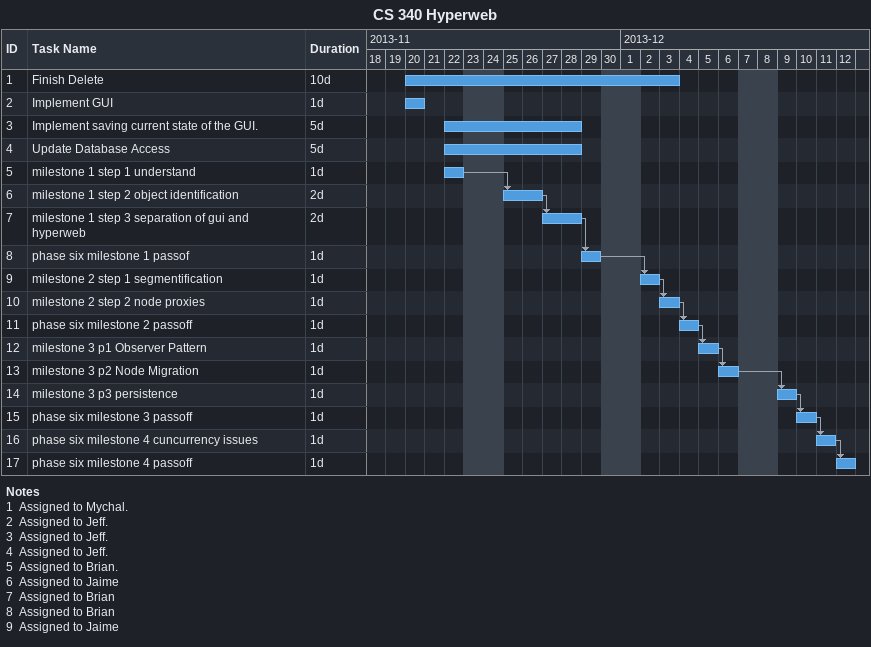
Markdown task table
CS 340 Hyperweb

| ID | Task | Duration | Start | Finish | Predecessors |
|---|---|---|---|---|---|
| 1 | Finish Delete | 10d | 2013-11-20 | 2013-12-03 |  |
| 2 | Implement GUI | 1d | 2013-11-20 | 2013-11-20 |  |
| 3 | Implement saving current state of the GUI. | 5d | 2013-11-22 | 2013-11-28 |  |
| 4 | Update Database Access | 5d | 2013-11-22 | 2013-11-28 |  |
| 5 | milestone 1 step 1 understand | 1d | 2013-11-22 | 2013-11-22 |  |
| 6 | milestone 1 step 2 object identification | 2d | 2013-11-25 | 2013-11-26 | 5 |
| 7 | milestone 1 step 3 separation of gui and hyperweb | 2d | 2013-11-27 | 2013-11-28 | 6 |
| 8 | phase six milestone 1 passof | 1d | 2013-11-29 | 2013-11-29 | 7 |
| 9 | milestone 2 step 1 segmentification | 1d | 2013-12-02 | 2013-12-02 | 8 |
| 10 | milestone 2 step 2 node proxies | 1d | 2013-12-03 | 2013-12-03 | 9 |
| 11 | phase six milestone 2 passoff | 1d | 2013-12-04 | 2013-12-04 | 10 |
| 12 | milestone 3 p1 Observer Pattern | 1d | 2013-12-05 | 2013-12-05 | 11 |
| 13 | milestone 3 p2 Node Migration | 1d | 2013-12-06 | 2013-12-06 | 12 |
| 14 | milestone 3 p3 persistence | 1d | 2013-12-09 | 2013-12-09 | 13 |
| 15 | phase six milestone 3 passoff | 1d | 2013-12-10 | 2013-12-10 | 14 |
| 16 | phase six milestone 4 cuncurrency issues | 1d | 2013-12-11 | 2013-12-11 | 15 |
| 17 | phase six milestone 4 passoff | 1d | 2013-12-12 | 2013-12-12 | 16 |

Notes
- 1: Assigned to Mychal.
- 2: Assigned to Jeff.
- 3: Assigned to Jeff.
- 4: Assigned to Jeff.
- 5: Assigned to Brian.
- 6: Assigned to Jaime
- 7: Assigned to Brian
- 8: Assigned to Brian
- 9: Assigned to Jaime
